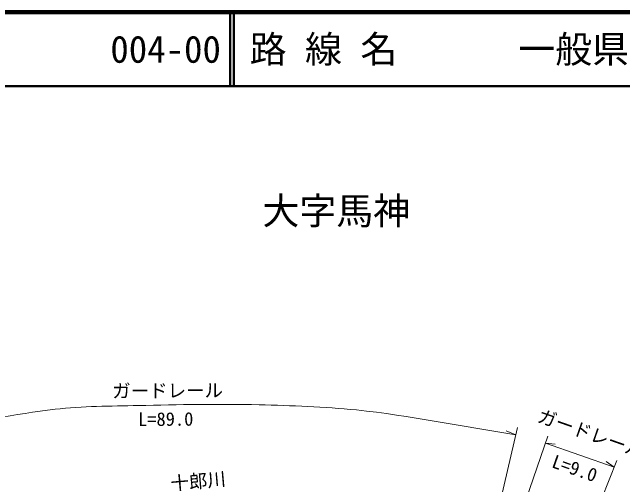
# Model space of a CAD drawing. Units: millimetres, scale not verified. Extents: x 40000 to 680003, y 20000 to 380002.
# Drawn here: x 148236 to 230889, y 316116 to 380002 of the extents above; entities that cross this region are included whole.
import ezdxf
from ezdxf.enums import TextEntityAlignment as Align

# ---------------------------------------------------------------- set-up
doc = ezdxf.new("R2010")
doc.units = ezdxf.units.MM
doc.header["$LTSCALE"] = 1000
for name, color, linetype, lineweight in [('M-BGD', 7, 'Continuous', 13), ('M-STR-HTXT', 7, 'Continuous', 13), ('M-TTL', 2, 'Continuous', 140), ('M-TTL-LINE', 7, 'Continuous', 50), ('M-TTL-TXT', 7, 'Continuous', 50)]:
    doc.layers.add(name, color=color, linetype=linetype, lineweight=lineweight)
doc.layers.add('M-BMK-HTXT', color=7, linetype='Continuous')
doc.styles.add('ＭＳ ゴシック', font='')
doc.styles.get('ＭＳ ゴシック').set_extended_font_data('MS Gothic')

msp = doc.modelspace()

# ---------------------------------------------------------------- linework, layer by layer
at = {"layer": 'M-STR-HTXT'}
for p, q in [((211979, 303729), (216622, 323852)), ((216398, 322878), (215104, 323387)), ((214077, 303506), (220743, 322684)), ((220415, 321739), (221746, 321615)), ((220415, 321739), (229710, 318475)), ((222680, 300666), (230077, 319406)), ((229710, 318475), (228630, 319271))]:
    msp.add_line(p, q, dxfattribs=at)
msp.add_open_spline([(108855, 308851), (111835, 310994), (114657, 313374), (117794, 315279), (121032, 317244), (124414, 319009), (127937, 320400), (131149, 321669), (134520, 322510), (137879, 323313), (143212, 324587), (148602, 325700), (154048, 326326), (157777, 326754), (161544, 326733), (165296, 326828), (170751, 326966), (176211, 327057), (181666, 326928), (186056, 326824), (190454, 326680), (194822, 326225), (202061, 325472), (209206, 323993), (216398, 322878)], degree=3, knots=[0, 0, 0, 0, 1, 1, 1, 2, 2, 2, 3, 3, 3, 4, 4, 4, 5, 5, 5, 6, 6, 6, 7, 7, 7, 8, 8, 8, 8], dxfattribs=at)
at = {"layer": 'M-TTL'}
msp.add_line((680003, 380002), (40000, 380002), dxfattribs=at)
at = {"layer": 'M-TTL-LINE'}
for p, q in [((177751, 380002), (177751, 370002)), ((178251, 380002), (178251, 370002)), ((40000, 370002), (680003, 370002))]:
    msp.add_line(p, q, dxfattribs=at)

# ---------------------------------------------------------------- texts
at = {"layer": 'M-BGD', "style": 'ＭＳ ゴシック'}
msp.add_text('十郎川', height=1833, rotation=5, dxfattribs=at).set_placement((169795, 314827), align=Align.BOTTOM_LEFT)
at = {"layer": 'M-BMK-HTXT', "style": 'ＭＳ ゴシック'}
msp.add_text('大字馬神', height=3666, dxfattribs=at).set_placement((182112, 350209), align=Align.BOTTOM_LEFT)
at = {"layer": 'M-STR-HTXT', "style": 'ＭＳ ゴシック'}
for rotation, p in [(0.352, (161781, 327330)), (340.652, (219009, 324150))]:
    msp.add_text('ガードレール', height=1833, rotation=rotation, dxfattribs=at).set_placement(p, align=Align.BOTTOM_LEFT)
for s, rotation, p in [('L=89.0', 0.352, (169024, 323533)), ('L=9.0', 340.652, (223899, 316955))]:
    msp.add_text(s, height=1833, rotation=rotation, dxfattribs=at).set_placement(p, align=Align.BOTTOM_CENTER)
at = {"layer": 'M-TTL-TXT', "style": 'ＭＳ ゴシック'}
for s, p in [('路 線 名', (180380, 375002)), ('一般県道\u3000串戸田線', (216735, 375002)), ('004-00', (161522, 375002))]:
    msp.add_text(s, height=3666, dxfattribs=at).set_placement(p, align=Align.MIDDLE_LEFT)

doc.saveas('drawing.dxf')
